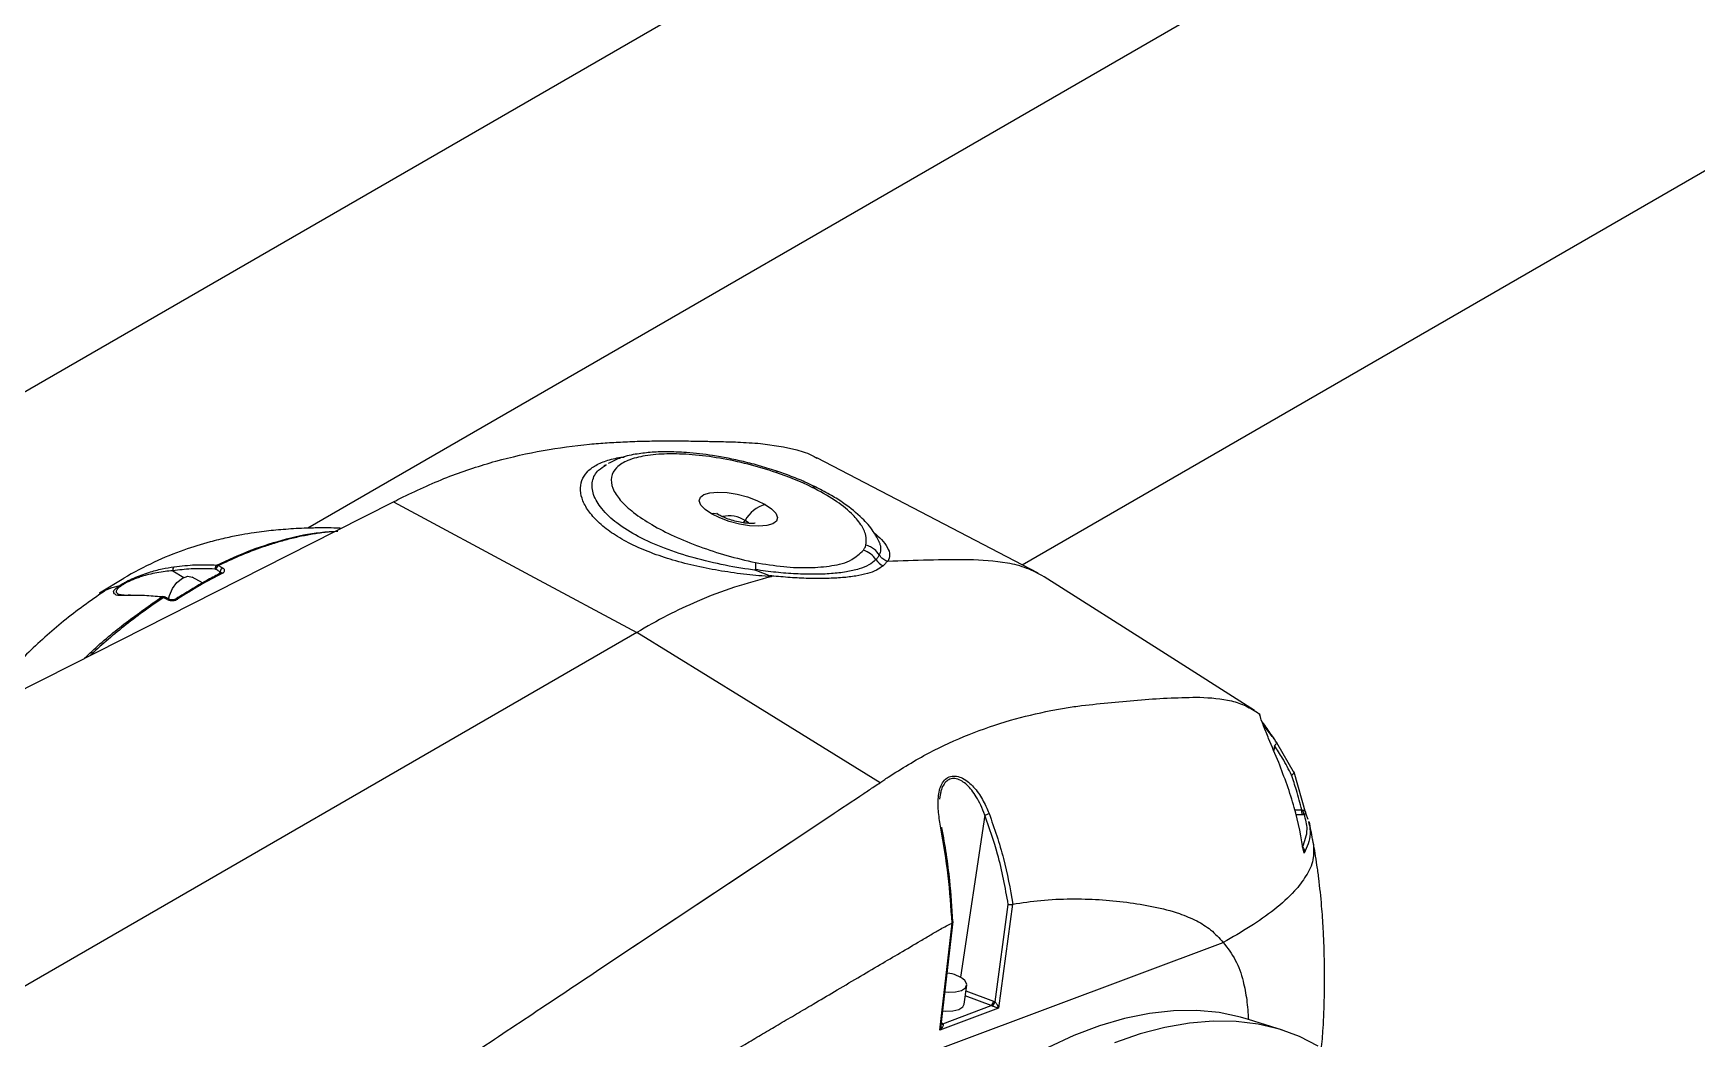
# Model space of a CAD drawing. Header units: millimetres. Extents: x -356 to 237, y 0 to 365.
# Drawn here: x -178.53 to -169.46, y 286.75 to 292.23 of the extents above; entities that cross this region are included whole.
import ezdxf

# ---------------------------------------------------------------- set-up
doc = ezdxf.new("R2010")
doc.units = ezdxf.units.MM

msp = doc.modelspace()

# ---------------------------------------------------------------- linework, layer by layer
at = {"color": 7, "linetype": 'Continuous', "lineweight": 25}
for p, q in [((-167.7416, 296.5319), (-242.5039, 253.3726)), ((-166.3274, 295.7155), (-177.0302, 289.5369)), ((-173.134, 289.3365), (-166.3274, 293.2659)), ((-175.4033, 289.8828), (-175.4146, 289.8774)), ((-176.8751, 289.5218), (-176.5616, 289.6808)), ((-174.6529, 289.5664), (-174.6449, 289.579)), ((-178.3124, 288.7944), (-176.8751, 289.5218)), ((-177.7655, 289.3051), (-177.7063, 289.2691)), ((-177.5256, 289.3359), (-177.5166, 289.3329)), ((-177.5101, 289.2891), (-177.5079, 289.2997)), ((-177.5038, 289.2921), (-177.504, 289.2923)), ((-174.5827, 289.3064), (-174.5083, 289.2776)), ((-178.0331, 289.2635), (-178.1651, 289.1835)), ((-177.6033, 289.2383), (-177.6594, 289.2707)), ((-177.8172, 289.1588), (-177.8269, 289.162)), ((-177.7836, 289.1489), (-177.783, 289.1487)), ((-175.2358, 288.9683), (-180.1912, 286.1077)), ((-171.842, 288.5259), (-171.8443, 288.5271)), ((-171.747, 288.368), (-171.6506, 288.201)), ((-171.7588, 288.3519), (-171.7624, 288.325)), ((-171.6524, 288.209), (-171.5881, 287.9831)), ((-173.5811, 288.083), (-173.584, 288.0604)), ((-175.4366, 287.1343), (-174.1831, 287.9677)), ((-173.3381, 287.9728), (-173.4698, 287.0892)), ((-171.6455, 288.001), (-171.6097, 288.0018)), ((-171.6068, 287.9754), (-171.6416, 287.9746)), ((-171.6097, 288.0018), (-171.6036, 288.0007)), ((-171.5881, 287.9831), (-171.5762, 287.9509)), ((-171.5714, 287.938), (-171.5673, 287.9268)), ((-171.5969, 287.7737), (-171.5969, 287.7656)), ((-173.2818, 286.9545), (-173.2099, 287.4858)), ((-173.186, 287.4873), (-173.2627, 286.9203)), ((-173.583, 286.8006), (-173.5158, 287.3848)), ((-173.5749, 286.8284), (-173.51, 287.3923)), ((-176.5385, 285.5966), (-172.0373, 287.2786)), ((-173.451, 286.9418), (-173.4365, 287.0452)), ((-173.4406, 287.0158), (-173.2901, 286.9588)), ((-173.2627, 286.9203), (-173.583, 286.8006)), ((-173.5667, 286.836), (-173.3022, 286.9348)), ((-173.3022, 286.9348), (-173.4444, 286.9887)), ((-173.5733, 286.842), (-173.5667, 286.836)), ((-171.7142, 286.8002), (-171.8993, 286.8593))]:
    msp.add_line(p, q, dxfattribs=at)
at = {"color": 7, "linetype": 'Continuous', "lineweight": 25, "flags": 128}
for points in [[(-173.0467, 289.291), (-173.7299, 289.6474), (-174.2533, 289.9204)], [(-174.8278, 289.615), (-174.8629, 289.639), (-174.8856, 289.6631), (-174.8945, 289.6857), (-174.8888, 289.7052), (-174.869, 289.7203), (-174.8364, 289.73), (-174.7933, 289.7336), (-174.7426, 289.7309), (-174.6877, 289.722), (-174.6325, 289.7076), (-174.5805, 289.6886), (-174.5355, 289.6663)], [(-176.5616, 289.6808), (-175.8192, 289.2818), (-175.2358, 288.9683)], [(-174.5355, 289.6663), (-174.5004, 289.6423), (-174.4777, 289.6182), (-174.4689, 289.5956), (-174.4745, 289.5761), (-174.4943, 289.561), (-174.5269, 289.5513), (-174.57, 289.5477), (-174.6207, 289.5505), (-174.6756, 289.5594), (-174.7309, 289.5738), (-174.7828, 289.5928), (-174.8278, 289.615)], [(-174.6249, 289.5634), (-174.6267, 289.5654), (-174.6449, 289.579)], [(-177.7887, 289.1502), (-177.7842, 289.1699), (-177.7677, 289.2082), (-177.7428, 289.2417), (-177.7135, 289.2654), (-177.6842, 289.2756), (-177.6594, 289.2707), (-177.6594, 289.2707)], [(-177.5166, 289.3329), (-177.5037, 289.3257), (-177.4935, 289.32)], [(-171.8679, 288.5436), (-172.3718, 288.864), (-173.0144, 289.2725)], [(-177.8063, 289.1603), (-177.8064, 289.1604), (-177.8074, 289.1609)], [(-173.9091, 288.1495), (-174.6521, 288.608), (-175.2358, 288.9683)], [(-179.0801, 288.406), (-178.6502, 288.6235), (-178.3124, 288.7944)], [(-171.7508, 288.3746), (-171.7486, 288.3731), (-171.7472, 288.3709), (-171.7469, 288.3682), (-171.7475, 288.365), (-171.7492, 288.3615), (-171.7517, 288.3581), (-171.755, 288.3548), (-171.7588, 288.3519)], [(-175.4366, 287.1343), (-174.7346, 287.6009), (-174.1831, 287.9677)], [(-173.5772, 287.9022), (-173.575, 287.9027), (-173.5732, 287.903), (-173.5718, 287.9032), (-173.571, 287.9033), (-173.5708, 287.9033), (-173.5711, 287.9033), (-173.5719, 287.9031), (-173.5732, 287.9028)], [(-173.5539, 287.0105), (-173.5382, 287.0086), (-173.4976, 287.009), (-173.464, 287.0173), (-173.4425, 287.0321), (-173.4364, 287.0511), (-173.4467, 287.0716)], [(-173.5658, 286.9067), (-173.5527, 286.9052), (-173.5121, 286.9057), (-173.4785, 286.9139), (-173.457, 286.9287), (-173.451, 286.9418)], [(-171.8993, 286.8593), (-171.943, 286.8722), (-172.06, 286.8965), (-172.1823, 286.908), (-172.3094, 286.9064), (-172.4405, 286.8919), (-172.5751, 286.8645), (-172.7125, 286.8243), (-172.8519, 286.7716), (-172.9926, 286.7066)], [(-171.5195, 286.7135), (-171.6222, 286.7657), (-171.7315, 286.8056), (-171.8466, 286.8329), (-171.9672, 286.8477), (-172.0926, 286.8498), (-172.2221, 286.8392), (-172.3553, 286.8159), (-172.4913, 286.7801), (-172.6296, 286.7319)]]:
    msp.add_lwpolyline(points, dxfattribs=at)
at = {"color": 7, "linetype": 'Continuous', "lineweight": 25}
for centre, radius, start, end in [((-174.467, 289.8346), 0.0112, 85.35799, 146.52775), ((-174.9975, 288.2935), 1.6326, 63.88588, 71.38509), ((-174.2678, 289.7276), 0.0338, 67.29954, 109.30006), ((-174.4848, 289.4906), 0.1829, 106.09532, 151.07303), ((-174.8151, 289.5553), 0.061, 61.27813, 102.06752), ((-174.7324, 289.44), 0.1643, 57.81433, 102.71434), ((-174.0369, 289.2957), 0.1267, 33.38889, 72.92216), ((-173.8599, 289.4089), 0.0834, 211.35713, 247.44706), ((-177.7459, 289.3103), 0.0203, 126.61477, 194.88079), ((-176.2975, 286.9363), 2.6422, 116.94689, 123.04767), ((-177.5131, 289.317), 0.0226, 123.46431, 187.2306), ((-177.5029, 289.3079), 0.0286, 118.6836, 170.31393), ((-177.4798, 289.2949), 0.0286, 118.68818, 170.3144), ((-177.5001, 289.2832), 0.00991, 57.67635, 113.29758), ((-177.9981, 289.1574), 0.0144, 84.34889, 124.1225), ((-177.9982, 289.1569), 0.015, 56.56782, 83.82368), ((-177.8195, 289.1511), 0.0132, 67.34728, 124.04082), ((-177.8103, 289.1505), 0.0108, 74.48106, 130.17872), ((-177.7866, 289.1389), 0.0105, 73.61711, 130.98466), ((-177.7436, 289.144), 0.00869, 53.39758, 118.86957), ((-173.3627, 288.0671), 0.0974, 284.6627, 299.60262), ((-171.5593, 287.9938), 0.051, 170.97933, 201.21864), ((-171.572, 287.9977), 0.0317, 174.60469, 222.07208), ((-173.553, 286.9499), 0.1615, 48.83836, 86.20095), ((-173.3299, 286.9637), 0.04, 313.82023, 352.90604), ((-173.3376, 286.9781), 0.0606, 311.96525, 337.10393), ((-173.5674, 286.8444), 0.0117, 234.80015, 280.84684), ((-173.5693, 286.8497), 0.014, 250.80003, 280.90752)]:
    msp.add_arc(centre, radius, start, end, dxfattribs=at)
for points, knots in [([(-175.4927, 289.9949), (-175.4605, 289.9977), (-175.3964, 290.0032), (-175.3322, 290.0064), (-175.3002, 290.008)], [0, 0, 0, 0, 0.501948, 1, 1, 1, 1]), ([(-175.3002, 290.008), (-175.2823, 290.0087), (-175.2466, 290.0102), (-175.193, 290.0116), (-175.1397, 290.0126), (-175.0864, 290.013), (-175.0333, 290.013), (-174.9803, 290.0127), (-174.9256, 290.012), (-174.8616, 290.0109), (-174.7808, 290.0091), (-174.6778, 290.007), (-174.6019, 290.0018), (-174.5603, 289.9989)], [0, 0, 0, 0, 0.072554, 0.144879, 0.216992, 0.288918, 0.360683, 0.432307, 0.503808, 0.582436, 0.691648, 0.831239, 1, 1, 1, 1]), ([(-176.0042, 289.903), (-175.9183, 289.9243), (-175.7498, 289.9662), (-175.5772, 289.9855), (-175.4927, 289.9949)], [0, 0, 0, 0, 0.509839, 1, 1, 1, 1]), ([(-174.5026, 289.2722), (-174.5472, 289.276), (-174.6377, 289.2835), (-174.7728, 289.3025), (-174.9071, 289.328), (-175.0363, 289.3608), (-175.1574, 289.4011), (-175.2664, 289.4483), (-175.3605, 289.5017), (-175.4367, 289.5596), (-175.4938, 289.6202), (-175.5305, 289.6812), (-175.546, 289.7414), (-175.5385, 289.7979), (-175.5079, 289.8465), (-175.4578, 289.884), (-175.3907, 289.9099), (-175.3373, 289.9224), (-175.3066, 289.9243), (-175.3037, 289.9245)], [0, 0, 0, 0, 0.08728, 0.176994, 0.266146, 0.353778, 0.436946, 0.514848, 0.585067, 0.647533, 0.700947, 0.746544, 0.785033, 0.819883, 0.854695, 0.893956, 0.940001, 0.994253, 1, 1, 1, 1]), ([(-174.4661, 289.8457), (-174.4978, 289.856), (-174.5598, 289.8761), (-174.6783, 289.9068), (-174.8124, 289.9333), (-174.9538, 289.9498), (-175.0676, 289.9544), (-175.1611, 289.9512), (-175.2461, 289.9405), (-175.3246, 289.9237), (-175.371, 289.8993), (-175.3908, 289.8888)], [0, 0, 0, 0, 0.105618, 0.206384, 0.387647, 0.538458, 0.657224, 0.748259, 0.83448, 0.929172, 1, 1, 1, 1]), ([(-174.4764, 289.8407), (-174.5269, 289.8566), (-174.6277, 289.8882), (-174.7807, 289.9198), (-174.9287, 289.9392), (-175.065, 289.9443), (-175.1833, 289.9355), (-175.2776, 289.9123), (-175.3461, 289.8749), (-175.3809, 289.8159), (-175.3686, 289.7479), (-175.3229, 289.6827), (-175.2493, 289.6165), (-175.1498, 289.5515), (-175.0287, 289.49), (-174.8915, 289.4345), (-174.7436, 289.3857), (-174.6408, 289.3616), (-174.589, 289.3495)], [0, 0, 0, 0, 0.082904, 0.165608, 0.244668, 0.316629, 0.379242, 0.429894, 0.468255, 0.498646, 0.530134, 0.570264, 0.621896, 0.68459, 0.756147, 0.834515, 0.916484, 1, 1, 1, 1]), ([(-174.5603, 289.9989), (-174.494, 289.99), (-174.3959, 289.9769), (-174.2938, 289.9432), (-174.2602, 289.9227), (-174.2541, 289.919)], [0, 0, 0, 0, 0.629776, 0.932239, 1, 1, 1, 1]), ([(-176.5093, 289.7074), (-176.4253, 289.7472), (-176.2616, 289.8247), (-176.0885, 289.8773), (-176.0042, 289.903)], [0, 0, 0, 0, 0.513591, 1, 1, 1, 1]), ([(-174.5827, 289.3064), (-174.6398, 289.3151), (-174.7544, 289.3327), (-174.9223, 289.3728), (-175.0813, 289.4238), (-175.2231, 289.4861), (-175.3397, 289.5574), (-175.4245, 289.6343), (-175.4749, 289.7133), (-175.4845, 289.7929), (-175.4523, 289.8536), (-175.4172, 289.8724), (-175.4027, 289.8802)], [0, 0, 0, 0, 0.143729, 0.288708, 0.429295, 0.559116, 0.673496, 0.767995, 0.842301, 0.902042, 0.95945, 1, 1, 1, 1]), ([(-174.2539, 289.7584), (-174.2682, 289.7653), (-174.3107, 289.7858), (-174.3812, 289.8156), (-174.4383, 289.8359), (-174.4658, 289.8456)], [0, 0, 0, 0, 0.207463, 0.617949, 1, 1, 1, 1]), ([(-173.986, 289.4443), (-173.9848, 289.4624), (-173.9822, 289.5021), (-174.0142, 289.5624), (-174.0714, 289.6277), (-174.1615, 289.697), (-174.2375, 289.7374), (-174.2789, 289.7595)], [0, 0, 0, 0, 0.117879, 0.257495, 0.43321, 0.690711, 1, 1, 1, 1]), ([(-173.914, 289.4619), (-173.9239, 289.4815), (-173.9479, 289.5287), (-174.0128, 289.6009), (-174.0917, 289.6643), (-174.1766, 289.7184), (-174.2276, 289.7448), (-174.2547, 289.7588)], [0, 0, 0, 0, 0.142379, 0.344616, 0.625867, 0.801027, 1, 1, 1, 1]), ([(-176.5616, 289.6808), (-176.5538, 289.6848), (-176.5364, 289.6937), (-176.5189, 289.7026), (-176.5093, 289.7074)], [0, 0, 0, 0, 0.4516923, 1, 1, 1, 1]), ([(-174.7857, 289.6088), (-174.7878, 289.6098), (-174.7911, 289.6114), (-174.8004, 289.6192), (-174.7988, 289.6174), (-174.7987, 289.6173)], [0, 0, 0, 0, 0.601646, 0.969311, 1, 1, 1, 1]), ([(-174.5908, 289.5638), (-174.5906, 289.5638), (-174.5881, 289.5646), (-174.6045, 289.5616), (-174.6137, 289.5631), (-174.6426, 289.5639), (-174.6735, 289.5693), (-174.7097, 289.5777), (-174.7439, 289.5891), (-174.7692, 289.5998), (-174.7822, 289.6069), (-174.7857, 289.6088)], [0, 0, 0, 0, 0.002563, 0.036546, 0.113523, 0.241602, 0.407942, 0.595929, 0.78248, 0.940515, 1, 1, 1, 1]), ([(-176.8474, 289.5358), (-176.8519, 289.5361), (-176.8925, 289.539), (-176.9597, 289.5387), (-177.0419, 289.5371), (-177.1066, 289.5339), (-177.1626, 289.5299), (-177.216, 289.5251), (-177.2688, 289.5192), (-177.3265, 289.5115), (-177.394, 289.5006), (-177.4743, 289.4846), (-177.58, 289.4587), (-177.7134, 289.4168), (-177.8723, 289.3533), (-177.9785, 289.295), (-178.0335, 289.2648)], [0, 0, 0, 0, 0.011074, 0.098787, 0.163271, 0.211003, 0.256414, 0.299819, 0.341183, 0.385775, 0.441172, 0.507484, 0.584851, 0.705636, 0.847463, 1, 1, 1, 1]), ([(-177.5256, 289.3359), (-177.4623, 289.3649), (-177.339, 289.4215), (-177.1493, 289.48), (-176.9921, 289.5147), (-176.8979, 289.519), (-176.8665, 289.5204)], [0, 0, 0, 0, 0.302992, 0.58987, 0.863116, 1, 1, 1, 1]), ([(-176.8807, 289.5189), (-176.9049, 289.5169), (-176.9404, 289.5139), (-176.9872, 289.507), (-177.0215, 289.5012), (-177.056, 289.4946), (-177.0907, 289.4872), (-177.1255, 289.4788), (-177.1606, 289.4696), (-177.1958, 289.4596), (-177.2301, 289.4491), (-177.2722, 289.4353), (-177.3307, 289.4144), (-177.4158, 289.3806), (-177.4799, 289.3503), (-177.5166, 289.3329)], [0, 0, 0, 0, 0.108997, 0.160596, 0.21273, 0.265411, 0.318647, 0.372451, 0.426826, 0.48178, 0.537322, 0.588282, 0.680821, 0.817048, 1, 1, 1, 1]), ([(-173.9412, 289.511), (-173.9274, 289.4994), (-173.8995, 289.4758), (-173.8689, 289.4362), (-173.8519, 289.3922), (-173.8619, 289.3676), (-173.8666, 289.3562)], [0, 0, 0, 0, 0.2897814, 0.5853725, 0.8075307, 1, 1, 1, 1]), ([(-173.9298, 289.4906), (-173.9281, 289.4881), (-173.9232, 289.481), (-173.918, 289.4714), (-173.915, 289.4641), (-173.9142, 289.4621)], [0, 0, 0, 0, 0.279923, 0.796906, 1, 1, 1, 1]), ([(-173.9142, 289.4621), (-173.9135, 289.4605), (-173.9104, 289.4535), (-173.9065, 289.4389), (-173.9043, 289.4162), (-173.91, 289.4004), (-173.913, 289.3917)], [0, 0, 0, 0, 0.072043, 0.315725, 0.623045, 1, 1, 1, 1]), ([(-173.9311, 289.3655), (-173.9434, 289.3553), (-173.9708, 289.3325), (-174.0273, 289.3124), (-174.096, 289.2969), (-174.1777, 289.2879), (-174.2696, 289.2847), (-174.3705, 289.2874), (-174.4781, 289.2956), (-174.5516, 289.3059), (-174.5891, 289.3112)], [0, 0, 0, 0, 0.070449, 0.157214, 0.262363, 0.383644, 0.521132, 0.670455, 0.831663, 1, 1, 1, 1]), ([(-174.589, 289.3495), (-174.5375, 289.3412), (-174.4395, 289.3254), (-174.299, 289.3191), (-174.1749, 289.3299), (-174.0681, 289.3532), (-174.0199, 289.398), (-173.9997, 289.4168)], [0, 0, 0, 0, 0.254517, 0.484851, 0.683247, 0.866837, 1, 1, 1, 1]), ([(-173.9997, 289.4168), (-173.9965, 289.4217), (-173.991, 289.4304), (-173.9876, 289.4401), (-173.986, 289.4443)], [0, 0, 0, 0, 0.566329, 1, 1, 1, 1]), ([(-173.9131, 289.3917), (-173.9214, 289.4024), (-173.9349, 289.4196), (-173.9612, 289.4361), (-173.9775, 289.4415), (-173.986, 289.4443)], [0, 0, 0, 0, 0.438971, 0.707457, 1, 1, 1, 1]), ([(-173.9131, 289.3917), (-173.9158, 289.3865), (-173.9208, 289.3771), (-173.9279, 289.3691), (-173.9311, 289.3655)], [0, 0, 0, 0, 0.547375, 1, 1, 1, 1]), ([(-173.8715, 289.3568), (-173.8793, 289.3605), (-173.8962, 289.3685), (-173.9072, 289.3836), (-173.9131, 289.3917)], [0, 0, 0, 0, 0.46442, 1, 1, 1, 1]), ([(-173.0147, 289.272), (-173.0452, 289.2887), (-173.1082, 289.3231), (-173.2475, 289.3569), (-173.4283, 289.367), (-173.6458, 289.3632), (-173.7928, 289.3585), (-173.8666, 289.3562)], [0, 0, 0, 0, 0.119891, 0.247328, 0.491335, 0.744481, 1, 1, 1, 1]), ([(-178.0541, 289.2252), (-178.0486, 289.2287), (-178.0371, 289.236), (-178.0119, 289.2498), (-177.9657, 289.2718), (-177.9006, 289.2957), (-177.8269, 289.3158), (-177.78, 289.3232), (-177.758, 289.3266)], [0, 0, 0, 0, 0.061374, 0.129578, 0.273906, 0.548276, 0.788571, 1, 1, 1, 1]), ([(-177.7655, 289.3051), (-177.7797, 289.3039), (-177.8086, 289.3016), (-177.8524, 289.2947), (-177.891, 289.2863), (-177.9235, 289.2774), (-177.9489, 289.2694), (-177.9793, 289.2584), (-178.0067, 289.2464), (-178.0309, 289.2337), (-178.0411, 289.2272), (-178.0459, 289.2241)], [0, 0, 0, 0, 0.14488, 0.295304, 0.450613, 0.547113, 0.637987, 0.722474, 0.876043, 0.942077, 1, 1, 1, 1]), ([(-177.5356, 289.3141), (-177.5788, 289.3155), (-177.6557, 289.3181), (-177.7321, 289.309), (-177.7655, 289.3051)], [0, 0, 0, 0, 0.562374, 1, 1, 1, 1]), ([(-177.758, 289.3266), (-177.7197, 289.3311), (-177.6425, 289.3402), (-177.5648, 289.3373), (-177.5256, 289.3359)], [0, 0, 0, 0, 0.495872, 1, 1, 1, 1]), ([(-177.504, 289.2923), (-177.5274, 289.2802), (-177.5961, 289.2446), (-177.677, 289.1969), (-177.7339, 289.1605), (-177.7477, 289.1517)], [0, 0, 0, 0, 0.2799346, 0.8253566, 1, 1, 1, 1]), ([(-177.5311, 289.3127), (-177.5319, 289.3131), (-177.5333, 289.3138), (-177.5349, 289.314), (-177.5356, 289.3141)], [0, 0, 0, 0, 0.573174, 1, 1, 1, 1]), ([(-177.5079, 289.2997), (-177.5123, 289.3021), (-177.52, 289.3064), (-177.5277, 289.3108), (-177.5311, 289.3127)], [0, 0, 0, 0, 0.559954, 1, 1, 1, 1]), ([(-177.5079, 289.2997), (-177.5071, 289.2992), (-177.5056, 289.2984), (-177.5039, 289.2965), (-177.5028, 289.2943), (-177.5027, 289.2927), (-177.5027, 289.292)], [0, 0, 0, 0, 0.279467, 0.53175, 0.766154, 1, 1, 1, 1]), ([(-177.4948, 289.2916), (-177.4915, 289.2935), (-177.4855, 289.297), (-177.4817, 289.3069), (-177.4861, 289.3152), (-177.4908, 289.3182), (-177.4935, 289.32)], [0, 0, 0, 0, 0.300404, 0.551239, 0.748963, 1, 1, 1, 1]), ([(-174.589, 289.3495), (-174.5885, 289.3436), (-174.5875, 289.3308), (-174.5886, 289.3181), (-174.5891, 289.3112)], [0, 0, 0, 0, 0.460404, 1, 1, 1, 1]), ([(-174.5891, 289.3112), (-174.5891, 289.311), (-174.5891, 289.3107), (-174.5886, 289.3099), (-174.5866, 289.3082), (-174.5844, 289.3072), (-174.5827, 289.3064)], [0, 0, 0, 0, 0.058981, 0.129308, 0.326955, 1, 1, 1, 1]), ([(-174.5083, 289.2776), (-174.5072, 289.2773), (-174.5052, 289.2767), (-174.5026, 289.2756), (-174.501, 289.2748), (-174.5002, 289.274), (-174.5002, 289.2732), (-174.5013, 289.2726), (-174.5021, 289.2724), (-174.5026, 289.2722)], [0, 0, 0, 0, 0.297333, 0.518322, 0.679902, 0.738975, 0.781696, 0.862305, 1, 1, 1, 1]), ([(-174.4887, 289.2756), (-174.4923, 289.2759), (-174.4989, 289.2766), (-174.5054, 289.2773), (-174.5083, 289.2776)], [0, 0, 0, 0, 0.559183, 1, 1, 1, 1]), ([(-173.8919, 289.3318), (-173.9037, 289.3234), (-173.93, 289.3044), (-173.9814, 289.2877), (-174.0436, 289.2745), (-174.1169, 289.2663), (-174.1995, 289.2623), (-174.2904, 289.2625), (-174.3877, 289.2664), (-174.4545, 289.2725), (-174.4887, 289.2756)], [0, 0, 0, 0, 0.071144, 0.158683, 0.262845, 0.384358, 0.520858, 0.669989, 0.831157, 1, 1, 1, 1]), ([(-173.872, 289.3559), (-173.8751, 289.3511), (-173.8808, 289.3423), (-173.8884, 289.3351), (-173.8919, 289.3318)], [0, 0, 0, 0, 0.5456307, 1, 1, 1, 1]), ([(-173.8715, 289.3568), (-173.8716, 289.3567), (-173.8717, 289.3563), (-173.8719, 289.356), (-173.872, 289.3559)], [0, 0, 0, 0, 0.558931, 1, 1, 1, 1]), ([(-173.8666, 289.3562), (-173.8671, 289.3561), (-173.868, 289.3561), (-173.8693, 289.3563), (-173.8705, 289.3565), (-173.8711, 289.3567), (-173.8715, 289.3568)], [0, 0, 0, 0, 0.298291, 0.580546, 0.792861, 1, 1, 1, 1]), ([(-178.1265, 289.2026), (-178.2014, 289.1503), (-178.3505, 289.046), (-178.5521, 288.8644), (-178.724, 288.6882), (-178.8218, 288.5672), (-178.8635, 288.5156)], [0, 0, 0, 0, 0.270684, 0.539106, 0.803236, 1, 1, 1, 1]), ([(-178.1651, 289.1835), (-178.1471, 289.1926), (-178.1116, 289.2105), (-178.0731, 289.2203), (-178.0541, 289.2252)], [0, 0, 0, 0, 0.5069219, 1, 1, 1, 1]), ([(-178.0061, 289.1694), (-178.0205, 289.1698), (-178.0449, 289.1704), (-178.0786, 289.1694), (-178.0926, 289.1934), (-178.0785, 289.206), (-178.0672, 289.2163), (-178.0588, 289.222), (-178.0541, 289.2252)], [0, 0, 0, 0, 0.313256, 0.533243, 0.661743, 0.784398, 0.879504, 1, 1, 1, 1]), ([(-178.0459, 289.2241), (-178.0498, 289.2214), (-178.0569, 289.2164), (-178.0656, 289.2084), (-178.0716, 289.2008), (-178.0752, 289.1926), (-178.0724, 289.1825), (-178.0661, 289.1791), (-178.0626, 289.1772)], [0, 0, 0, 0, 0.222961, 0.408784, 0.557597, 0.67445, 0.821292, 1, 1, 1, 1]), ([(-178.0459, 289.2241), (-178.0473, 289.2247), (-178.05, 289.2257), (-178.0528, 289.2254), (-178.054, 289.2252)], [0, 0, 0, 0, 0.535807, 1, 1, 1, 1]), ([(-174.5026, 289.2722), (-174.5694, 289.2544), (-174.7063, 289.2179), (-174.895, 289.1451), (-175.0733, 289.0621), (-175.1807, 289.0001), (-175.2358, 288.9683)], [0, 0, 0, 0, 0.260052, 0.533398, 0.760207, 1, 1, 1, 1]), ([(-178.2468, 288.8277), (-178.2339, 288.8401), (-178.1623, 288.9095), (-178.0236, 289.0236), (-177.8918, 289.1163), (-177.8269, 289.162)], [0, 0, 0, 0, 0.099941, 0.55704, 1, 1, 1, 1]), ([(-177.8172, 289.1588), (-177.8544, 289.1332), (-177.9277, 289.0828), (-178.0316, 289.0027), (-178.1284, 288.923), (-178.1891, 288.8684), (-178.2184, 288.842)], [0, 0, 0, 0, 0.264816, 0.5214, 0.768466, 1, 1, 1, 1]), ([(-177.9969, 289.1718), (-178.0121, 289.171), (-178.0345, 289.1699), (-178.0561, 289.1754), (-178.063, 289.1771)], [0, 0, 0, 0, 0.680102, 1, 1, 1, 1]), ([(-177.8269, 289.162), (-177.8576, 289.1651), (-177.9172, 289.1711), (-177.9771, 289.17), (-178.0061, 289.1694)], [0, 0, 0, 0, 0.515513, 1, 1, 1, 1]), ([(-177.7934, 289.1468), (-177.7979, 289.149), (-177.8058, 289.153), (-177.8137, 289.157), (-177.8172, 289.1588)], [0, 0, 0, 0, 0.559932, 1, 1, 1, 1]), ([(-177.8074, 289.1609), (-177.8088, 289.1615), (-177.8119, 289.163), (-177.8152, 289.1637), (-177.817, 289.1641)], [0, 0, 0, 0, 0.4514571, 1, 1, 1, 1]), ([(-177.7836, 289.1489), (-177.7872, 289.1507), (-177.7951, 289.1547), (-177.8031, 289.1587), (-177.8074, 289.1609)], [0, 0, 0, 0, 0.452518, 1, 1, 1, 1]), ([(-177.7934, 289.1468), (-177.7892, 289.1452), (-177.7803, 289.1419), (-177.7656, 289.1418), (-177.7511, 289.1444), (-177.7425, 289.1489), (-177.7384, 289.151)], [0, 0, 0, 0, 0.234362, 0.494616, 0.757847, 1, 1, 1, 1]), ([(-177.7477, 289.1517), (-177.7504, 289.1503), (-177.7561, 289.1473), (-177.764, 289.1459), (-177.7705, 289.1457), (-177.7751, 289.1462), (-177.7793, 289.1471), (-177.7818, 289.1481), (-177.783, 289.1487)], [0, 0, 0, 0, 0.249464, 0.517308, 0.649964, 0.776622, 0.89416, 1, 1, 1, 1]), ([(-172.9776, 288.543), (-172.9496, 288.5481), (-172.8938, 288.5584), (-172.8377, 288.5664), (-172.8098, 288.5703)], [0, 0, 0, 0, 0.5025216, 1, 1, 1, 1]), ([(-172.8098, 288.5703), (-172.7012, 288.5818), (-172.539, 288.5989), (-172.3237, 288.6126), (-172.2172, 288.6148), (-172.1646, 288.6159)], [0, 0, 0, 0, 0.505971, 0.756246, 1, 1, 1, 1]), ([(-172.1646, 288.6159), (-172.1067, 288.6125), (-172.0209, 288.6074), (-171.9121, 288.5714), (-171.8655, 288.541), (-171.8421, 288.5258)], [0, 0, 0, 0, 0.510116, 0.754875, 1, 1, 1, 1]), ([(-173.4237, 288.4133), (-173.349, 288.4409), (-173.2034, 288.4948), (-173.0516, 288.5272), (-172.9776, 288.543)], [0, 0, 0, 0, 0.512872, 1, 1, 1, 1]), ([(-171.8404, 288.5244), (-171.8407, 288.5247), (-171.8413, 288.5251), (-171.8418, 288.5255), (-171.8421, 288.5258)], [0, 0, 0, 0, 0.499155, 1, 1, 1, 1]), ([(-171.735, 288.2598), (-171.7535, 288.3032), (-171.7816, 288.3692), (-171.8129, 288.4469), (-171.8298, 288.4916), (-171.8369, 288.5138), (-171.8404, 288.5244)], [0, 0, 0, 0, 0.496703, 0.755226, 0.882036, 1, 1, 1, 1]), ([(-171.8404, 288.5243), (-171.8394, 288.5229), (-171.8371, 288.5195), (-171.8373, 288.5153), (-171.8375, 288.5128)], [0, 0, 0, 0, 0.415237, 1, 1, 1, 1]), ([(-171.8265, 288.4815), (-171.8177, 288.4694), (-171.7932, 288.4356), (-171.7695, 288.4014), (-171.7542, 288.3795)], [0, 0, 0, 0, 0.3590995, 1, 1, 1, 1]), ([(-171.7469, 288.3697), (-171.7596, 288.3869), (-171.7832, 288.4188), (-171.8083, 288.4507), (-171.8197, 288.4661), (-171.8203, 288.4669)], [0, 0, 0, 0, 0.527953, 0.9756221, 1, 1, 1, 1]), ([(-173.8641, 288.1804), (-173.7907, 288.2265), (-173.6497, 288.315), (-173.497, 288.3814), (-173.4237, 288.4133)], [0, 0, 0, 0, 0.52026, 1, 1, 1, 1]), ([(-171.6649, 288.1914), (-171.6808, 288.2223), (-171.7092, 288.2775), (-171.7437, 288.3292), (-171.7588, 288.3519)], [0, 0, 0, 0, 0.559864, 1, 1, 1, 1]), ([(-173.5772, 287.9022), (-173.5821, 287.9303), (-173.5916, 287.9857), (-173.5939, 288.0554), (-173.586, 288.1078), (-173.5739, 288.1424), (-173.5537, 288.1704), (-173.5243, 288.1866), (-173.4903, 288.1869), (-173.4447, 288.17), (-173.3949, 288.1263), (-173.348, 288.0595), (-173.3258, 288.0083), (-173.3146, 287.9824)], [0, 0, 0, 0, 0.137921, 0.271846, 0.335217, 0.39393, 0.447798, 0.498413, 0.550375, 0.606863, 0.730745, 0.863512, 1, 1, 1, 1]), ([(-171.5969, 287.7656), (-171.6121, 287.8491), (-171.6429, 288.0181), (-171.7041, 288.1786), (-171.735, 288.2598)], [0, 0, 0, 0, 0.494005, 1, 1, 1, 1]), ([(-171.6649, 288.1914), (-171.6628, 288.1925), (-171.6596, 288.1941), (-171.656, 288.1972), (-171.6533, 288.2003), (-171.6516, 288.2036), (-171.6514, 288.2069), (-171.6521, 288.2083), (-171.6524, 288.209)], [0, 0, 0, 0, 0.297635, 0.451793, 0.598503, 0.808997, 0.906252, 1, 1, 1, 1]), ([(-171.6097, 288.0018), (-171.6189, 288.0376), (-171.6353, 288.1013), (-171.6559, 288.1639), (-171.6649, 288.1914)], [0, 0, 0, 0, 0.560679, 1, 1, 1, 1]), ([(-171.6507, 288.201), (-171.6512, 288.2029), (-171.652, 288.2058), (-171.6527, 288.2077), (-171.6527, 288.2093), (-171.6525, 288.2092), (-171.6524, 288.209), (-171.6524, 288.209)], [0, 0, 0, 0, 0.630401, 0.918284, 0.955047, 0.969162, 1, 1, 1, 1]), ([(-174.1831, 287.9677), (-174.121, 288.009), (-174.0402, 288.0626), (-173.9489, 288.1232), (-173.9196, 288.1425), (-173.9091, 288.1495)], [0, 0, 0, 0, 0.680143, 0.8851091, 1, 1, 1, 1]), ([(-173.9091, 288.1495), (-173.9023, 288.1542), (-173.8875, 288.1647), (-173.8724, 288.1748), (-173.8641, 288.1804)], [0, 0, 0, 0, 0.45277, 1, 1, 1, 1]), ([(-173.3381, 287.9728), (-173.345, 287.9912), (-173.3579, 288.0256), (-173.382, 288.0713), (-173.4074, 288.1085), (-173.4335, 288.1373), (-173.4614, 288.1591), (-173.4909, 288.1724), (-173.5215, 288.1732), (-173.5473, 288.1598), (-173.5661, 288.1352), (-173.5763, 288.1082), (-173.5798, 288.0898), (-173.5811, 288.083)], [0, 0, 0, 0, 0.146472, 0.27515, 0.386221, 0.483086, 0.565156, 0.649976, 0.721339, 0.786315, 0.85945, 0.948282, 1, 1, 1, 1]), ([(-173.2099, 287.4858), (-173.2264, 287.578), (-173.2561, 287.7438), (-173.3129, 287.9024), (-173.3381, 287.9728)], [0, 0, 0, 0, 0.555839, 1, 1, 1, 1]), ([(-173.3146, 287.9824), (-173.286, 287.9009), (-173.2291, 287.7396), (-173.1998, 287.571), (-173.1853, 287.4875)], [0, 0, 0, 0, 0.50474, 1, 1, 1, 1]), ([(-171.5956, 287.9765), (-171.5976, 287.9761), (-171.6014, 287.9756), (-171.6051, 287.9754), (-171.6068, 287.9754)], [0, 0, 0, 0, 0.546545, 1, 1, 1, 1]), ([(-171.6052, 287.7987), (-171.5929, 287.831), (-171.5705, 287.8896), (-171.5878, 287.9496), (-171.5956, 287.9765)], [0, 0, 0, 0, 0.550805, 1, 1, 1, 1]), ([(-171.6036, 288.0007), (-171.6025, 288.0005), (-171.6002, 288.0001), (-171.5963, 287.9982), (-171.5906, 287.9933), (-171.5891, 287.9871), (-171.5881, 287.9831)], [0, 0, 0, 0, 0.138189, 0.269648, 0.517524, 1, 1, 1, 1]), ([(-171.5673, 287.9268), (-171.5651, 287.9081), (-171.5608, 287.8711), (-171.5731, 287.8158), (-171.5889, 287.7824), (-171.5969, 287.7656)], [0, 0, 0, 0, 0.336469, 0.665532, 1, 1, 1, 1]), ([(-171.5881, 287.9831), (-171.5879, 287.9822), (-171.5874, 287.9801), (-171.5916, 287.9785), (-171.5941, 287.9772), (-171.5956, 287.9765)], [0, 0, 0, 0, 0.211425, 0.509022, 1, 1, 1, 1]), ([(-171.5466, 287.8218), (-171.5477, 287.8284), (-171.554, 287.8675), (-171.5633, 287.9061), (-171.5711, 287.9381)], [0, 0, 0, 0, 0.168724, 1, 1, 1, 1]), ([(-173.5162, 287.3847), (-173.5218, 287.4708), (-173.533, 287.6444), (-173.5624, 287.8158), (-173.5772, 287.9022)], [0, 0, 0, 0, 0.4959259, 1, 1, 1, 1]), ([(-173.5732, 287.9028), (-173.5647, 287.8552), (-173.5477, 287.7603), (-173.5264, 287.5904), (-173.5181, 287.4678), (-173.5132, 287.3932)], [0, 0, 0, 0, 0.282416, 0.56335, 1, 1, 1, 1]), ([(-171.5467, 287.8218), (-171.5448, 287.7908), (-171.5409, 287.7272), (-171.5851, 287.6376), (-171.6559, 287.546), (-171.7595, 287.4538), (-171.8916, 287.3621), (-171.9879, 287.3069), (-172.0373, 287.2786)], [0, 0, 0, 0, 0.11879, 0.243767, 0.3758, 0.569252, 0.778851, 1, 1, 1, 1]), ([(-171.6052, 287.7987), (-171.6042, 287.7979), (-171.602, 287.7965), (-171.5988, 287.7919), (-171.596, 287.7842), (-171.5966, 287.7775), (-171.5969, 287.7737)], [0, 0, 0, 0, 0.1369271, 0.2819137, 0.5952134, 1, 1, 1, 1]), ([(-171.5021, 286.6952), (-171.4987, 286.7341), (-171.4903, 286.8295), (-171.4856, 286.9741), (-171.4845, 287.12), (-171.487, 287.2435), (-171.492, 287.3598), (-171.5008, 287.4863), (-171.5129, 287.6025), (-171.5258, 287.6987), (-171.5356, 287.7621), (-171.5425, 287.8014), (-171.5457, 287.819)], [0, 0, 0, 0, 0.103789, 0.254692, 0.384788, 0.491923, 0.583176, 0.694329, 0.829377, 0.893884, 0.95244, 1, 1, 1, 1]), ([(-173.2099, 287.4858), (-173.2074, 287.4854), (-173.2027, 287.4847), (-173.196, 287.485), (-173.1904, 287.4858), (-173.1873, 287.4869), (-173.186, 287.4873)], [0, 0, 0, 0, 0.311218, 0.596542, 0.82853, 1, 1, 1, 1]), ([(-173.1853, 287.4875), (-173.1854, 287.4875), (-173.1857, 287.4875), (-173.1859, 287.4874), (-173.186, 287.4873)], [0, 0, 0, 0, 0.546539, 1, 1, 1, 1]), ([(-173.1853, 287.4875), (-173.1345, 287.4953), (-173.0294, 287.5114), (-172.8717, 287.5181), (-172.7151, 287.5142), (-172.5645, 287.4999), (-172.4178, 287.476), (-172.2892, 287.4434), (-172.1849, 287.4001), (-172.1014, 287.3495), (-172.0592, 287.3028), (-172.0373, 287.2786)], [0, 0, 0, 0, 0.127625, 0.263889, 0.391062, 0.516345, 0.639363, 0.759981, 0.844617, 0.919301, 1, 1, 1, 1]), ([(-176.0016, 285.9192), (-175.9459, 285.9525), (-175.8305, 286.0213), (-175.6514, 286.128), (-175.4601, 286.2416), (-175.2568, 286.3622), (-175.0413, 286.4897), (-174.8286, 286.6155), (-174.6598, 286.7152), (-174.5384, 286.7869), (-174.4525, 286.8375), (-174.3641, 286.8896), (-174.2656, 286.9477), (-174.1542, 287.0134), (-174.0322, 287.0853), (-173.9128, 287.1555), (-173.7985, 287.2229), (-173.7063, 287.277), (-173.6329, 287.3205), (-173.5866, 287.3481), (-173.548, 287.3691), (-173.5267, 287.3796), (-173.5162, 287.3847)], [0, 0, 0, 0, 0.067416, 0.139672, 0.216771, 0.298711, 0.385492, 0.477115, 0.555677, 0.589236, 0.623792, 0.659348, 0.6959, 0.742677, 0.793852, 0.843143, 0.886672, 0.931815, 0.954344, 0.975277, 0.987911, 1, 1, 1, 1]), ([(-173.5158, 287.3848), (-173.5159, 287.3848), (-173.516, 287.3848), (-173.5162, 287.3847), (-173.5162, 287.3847)], [0, 0, 0, 0, 0.551898, 1, 1, 1, 1]), ([(-173.5158, 287.3848), (-173.5146, 287.3853), (-173.5125, 287.3861), (-173.51, 287.3884), (-173.5106, 287.3916), (-173.5122, 287.3926), (-173.5132, 287.3932)], [0, 0, 0, 0, 0.318426, 0.551993, 0.739382, 1, 1, 1, 1]), ([(-172.0373, 287.2786), (-172.0136, 287.2478), (-171.9648, 287.1845), (-171.9286, 287.0748), (-171.9071, 286.9651), (-171.9028, 286.8941), (-171.9006, 286.8575)], [0, 0, 0, 0, 0.256531, 0.527918, 0.756667, 1, 1, 1, 1]), ([(-176.106, 286.6891), (-175.981, 286.7722), (-175.7579, 286.9206), (-175.5348, 287.069), (-175.4366, 287.1343)], [0, 0, 0, 0, 0.559972, 1, 1, 1, 1]), ([(-173.2971, 286.933), (-173.298, 286.9334), (-173.2997, 286.9341), (-173.3014, 286.9346), (-173.3022, 286.9348)], [0, 0, 0, 0, 0.560821, 1, 1, 1, 1]), ([(-173.2627, 286.9203), (-173.2688, 286.9222), (-173.2779, 286.9251), (-173.2881, 286.9291), (-173.2936, 286.9314), (-173.296, 286.9325), (-173.2971, 286.933)], [0, 0, 0, 0, 0.518, 0.783984, 0.899102, 1, 1, 1, 1]), ([(-173.2901, 286.9588), (-173.2885, 286.9581), (-173.2856, 286.9569), (-173.283, 286.9552), (-173.2818, 286.9545)], [0, 0, 0, 0, 0.555138, 1, 1, 1, 1]), ([(-173.2818, 286.9545), (-173.2809, 286.9536), (-173.2791, 286.9517), (-173.2753, 286.9469), (-173.2689, 286.9368), (-173.2652, 286.9269), (-173.2627, 286.9203)], [0, 0, 0, 0, 0.093771, 0.202552, 0.46108, 1, 1, 1, 1]), ([(-173.5651, 286.8328), (-173.5649, 286.832), (-173.5644, 286.8301), (-173.5651, 286.8252), (-173.5699, 286.8141), (-173.5775, 286.8063), (-173.583, 286.8006)], [0, 0, 0, 0, 0.069041, 0.153185, 0.382494, 1, 1, 1, 1]), ([(-173.583, 286.8006), (-173.5794, 286.8089), (-173.5755, 286.818), (-173.5751, 286.8277), (-173.575, 286.8284)], [0, 0, 0, 0, 0.92296, 1, 1, 1, 1]), ([(-173.5667, 286.836), (-173.5664, 286.8354), (-173.5658, 286.8344), (-173.5653, 286.8333), (-173.5651, 286.8328)], [0, 0, 0, 0, 0.533009, 1, 1, 1, 1])]:
    msp.add_open_spline(points, degree=3, knots=knots, dxfattribs=at)

doc.saveas('drawing.dxf')
